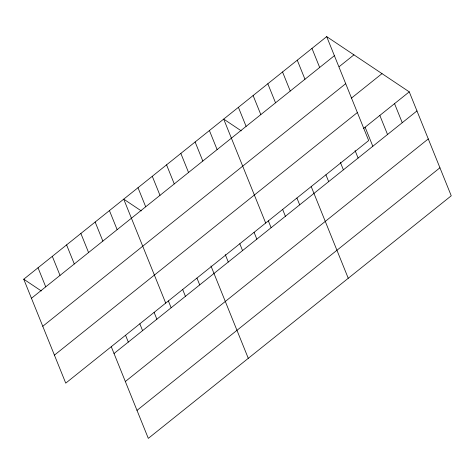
<?xml version="1.0" encoding="UTF-8"?>
<svg xmlns="http://www.w3.org/2000/svg" width="475" height="475" viewBox="0 0 475 475"><rect width="100%" height="100%" fill="white"/><g stroke="black" fill="none" stroke-linecap="round" stroke-linejoin="round"><path stroke-width="0.71" d="M326.687 36.623L368.677 140.553L65.74 383.141L23.75 279.211L326.687 36.623L409.26 91.859L451.25 195.789L148.313 438.378L111.275 346.702M31.451 298.276L334.388 55.682M339.221 66.637L353.934 54.851M42.768 326.277L345.705 83.689M351.452 98.105L382.013 73.631M54.423 355.134L357.36 112.545M363.423 128.571L409.26 91.859M114.024 353.513L416.961 110.924M125.341 381.52L428.278 138.926M136.996 410.37L439.933 167.782M241.247 130.851L223.689 119.1L265.679 223.03M141.283 210.906L123.72 199.156L165.71 303.086M23.75 279.211L41.313 290.961M394.547 103.645L402.248 122.704M379.834 115.425L387.535 134.49M365.121 127.211L372.822 146.27M355.08 150.563L358.103 158.056M311.974 48.402L319.675 67.468M340.367 162.349L343.389 169.836M297.261 60.188L304.962 79.248M325.927 174.812L328.676 181.622M282.548 71.968L290.249 91.034M311.214 186.598L348.252 278.267M267.829 83.754L275.536 102.814M296.928 198.033L299.683 204.838M253.116 95.534L260.817 114.6M282.649 209.469L285.398 216.273M238.402 107.32L246.103 126.38M268.369 220.905L271.118 227.715M254.089 232.34L256.838 239.151M209.41 130.536L217.111 149.601M239.804 243.776L242.559 250.586M195.124 141.977L202.825 161.037M225.251 254.535L228.273 262.022M180.844 153.413L188.545 172.473M210.965 265.97L248.283 358.322M166.565 164.849L174.266 183.908M196.959 278.089L199.714 284.893M152.285 176.284L159.986 195.344M182.679 289.524L185.428 296.329M137.999 187.72L145.7 206.785M168.399 300.96L171.148 307.764M154.12 312.396L156.869 319.206M109.44 210.591L117.141 229.657M139.834 323.831L142.589 330.642M95.154 222.027L102.861 241.092M125.554 335.267L128.303 342.077M80.875 233.468L88.576 252.528M66.595 244.904L74.296 263.963M52.315 256.34L60.016 275.399M38.03 267.775L45.731 286.835"/></g></svg>
